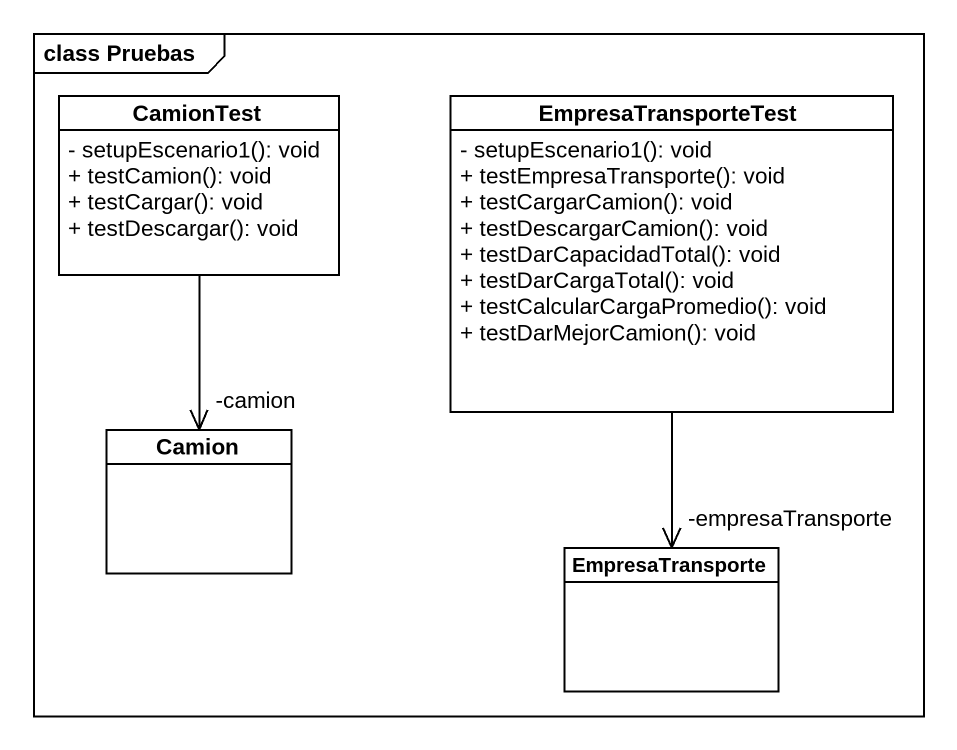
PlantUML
@startuml
mainframe class Pruebas
hide circle
hide empty members
skinparam classAttributeIconSize 0
class CamionTest {
  - setupEscenario1(): void
  + testCamion(): void
  + testCargar(): void
  + testDescargar(): void
}
class EmpresaTransporteTest {
  - setupEscenario1(): void
  + testEmpresaTransporte(): void
  + testCargarCamion(): void
  + testDescargarCamion(): void
  + testDarCapacidadTotal(): void
  + testDarCargaTotal(): void
  + testCalcularCargaPromedio(): void
  + testDarMejorCamion(): void
}
class Camion
class EmpresaTransporte
CamionTest --> "-camion" Camion
EmpresaTransporteTest --> "-empresaTransporte" EmpresaTransporte
@enduml
